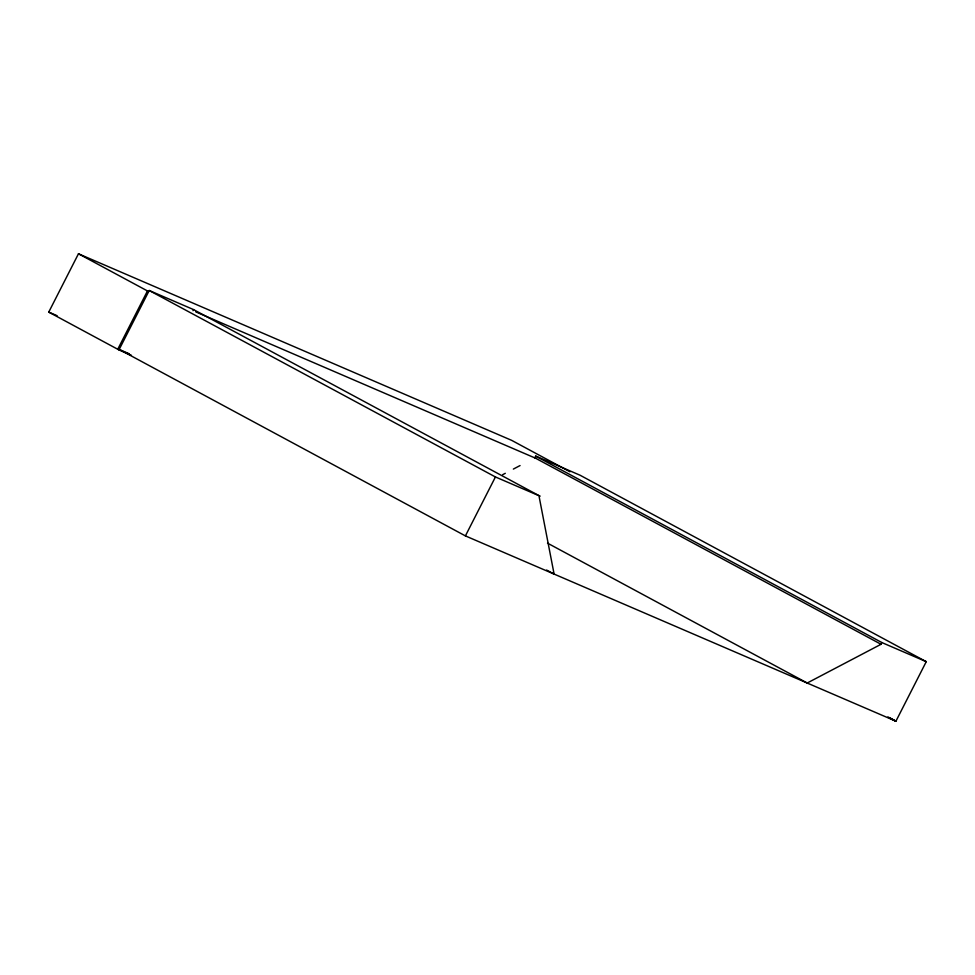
<?xml version="1.0" encoding="UTF-8"?>
<svg xmlns="http://www.w3.org/2000/svg" width="975" height="975" viewBox="0 0 975 975"><rect width="100%" height="100%" fill="white"/><g stroke="black" fill="none" stroke-linecap="round" stroke-linejoin="round"><path stroke-width="1.46" d="M131.418 355.29L118.95 349.915L48.75 312.11L78.463 253.78L511.704 440.371L569.985 471.766M147.396 291.074L117.926 348.916L129.151 353.742M118.95 349.915L149.224 290.501L193.574 309.599L539.784 496.056L539.224 497.153L554.105 574.092L546.597 570.046M193.013 310.696L193.574 309.599M119.194 349.428L465.404 535.897L495.434 476.958L539.784 496.056M926.25 661.672L580.04 475.215L535.689 456.117L534.824 457.811L881.034 644.28L881.9 642.574L926.25 661.672L895.915 721.22L465.404 535.897M502.612 474.715L505.294 473.314M513.35 469.085L520.065 465.562M807.215 683.012L881.034 644.28M195.804 311.89L535.641 458.25M48.75 312.11L57.135 315.717M535.689 456.117L881.9 642.574M149.224 290.501L495.434 476.958M78.463 253.78L148.663 291.586M889.663 717.844L895.915 721.22L887.896 716.893M547.499 543.136L808.031 683.451"/></g></svg>
